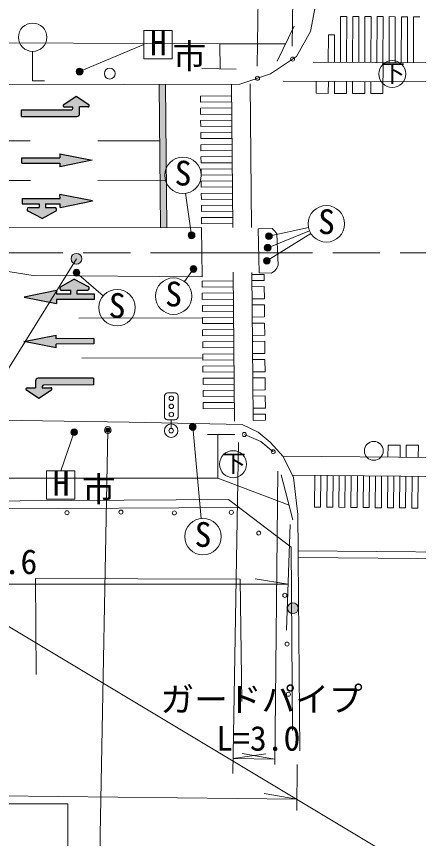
# Model space of a CAD drawing. Units: millimetres at full size, sheet at 1:1000; details may follow other scales. Extents: x 40000 to 680000, y 20000 to 380000.
# Drawn here: x 204806 to 234608, y 240866 to 301750 of the extents above; entities that cross this region are included whole.
import ezdxf
from ezdxf.enums import TextEntityAlignment as Align

# ---------------------------------------------------------------- set-up
doc = ezdxf.new("R2010")
doc.units = ezdxf.units.MM
doc.header["$LTSCALE"] = 1000
doc.header["$PDMODE"] = 32
doc.header["$PDSIZE"] = 500
doc.linetypes.add('CHAIN', pattern=[18.5, 12, -1.5, 3.5, -1.5])
for name, color, linetype, lineweight in [('M-BGD', 7, 'Continuous', 13), ('M-BGD-EXST', 7, 'Continuous', 13), ('M-BMK', 2, 'CHAIN', 13), ('M-STR-HTXT', 7, 'Continuous', 13), ('M-STR-STR3', 7, 'Continuous', 25), ('M-STR-STRC', 7, 'Continuous', 13)]:
    doc.layers.add(name, color=color, linetype=linetype, lineweight=lineweight)
doc.styles.add('ＭＳ ゴシック', font='')
doc.styles.get('ＭＳ ゴシック').set_extended_font_data('MS Gothic')

msp = doc.modelspace()

# ---------------------------------------------------------------- hatches: boundary and pattern name
at = {"layer": 'M-BGD'}
for points in [[(225199, 258313, 0.47269), (224931, 257756, 0.23212), (225205, 257534)], [(225199, 258313), (225205, 257534, 0.62322), (225657, 258093, 0.35806)]]:
    msp.add_hatch(color=256, dxfattribs=at).paths.add_polyline_path(points)
at = {"layer": 'M-BGD-EXST'}
for points in [[(209716, 297771, 1), (209263, 297560, 1)], [(218015, 285647, 1), (217561, 285437, 1)], [(223745, 285582, 1), (223292, 285372, 1)], [(223654, 284726, 1), (223201, 284515, 1)], [(223588, 283759, 1), (223135, 283548, 1)], [(218158, 283152, 1), (217704, 282941, 1)], [(209486, 282878, 1), (209033, 282667, 1)], [(218101, 271456, 1), (217648, 271245, 1)], [(209312, 271068, 1), (208858, 270857, 1)]]:
    msp.add_hatch(color=256, dxfattribs=at).paths.add_polyline_path(points)
at = {"layer": 'M-STR-STR3'}
for points in [[(209489, 295044), (210109, 295045, 0.74206), (210164, 295228), (209237, 295844), (208313, 295225, 0.74206), (208369, 295042), (208989, 295043), (208989, 294943, -0.41421), (208889, 294843), (205183, 294836), (205184, 294336), (209290, 294344, 0.41388), (209490, 294544)], [(206490, 287603), (205747, 287602, 0.78564), (205678, 287319), (206725, 286779), (207700, 287324, 0.77336), (207627, 287605), (206957, 287604), (206956, 287879), (208036, 287881), (208036, 287606), (210433, 288084), (208034, 288554), (208035, 288279), (205224, 288274), (205224, 287876), (206489, 287878)], [(209316, 281458), (210059, 281461, 0.78564), (210127, 281745), (209078, 282282), (208105, 281733, 0.77336), (208179, 281453), (208849, 281456), (208850, 281181), (207771, 281176), (207770, 281451), (205374, 280966), (207774, 280503), (207773, 280778), (210584, 280791), (210582, 281188), (209317, 281183)], [(206223, 274251), (205603, 274249, 0.74206), (205548, 274065), (206476, 273453), (207399, 274074, 0.74206), (207342, 274256), (206723, 274254), (206722, 274354, -0.41421), (206822, 274454), (210528, 274471), (210526, 274971), (206419, 274952, 0.41388), (206220, 274752)]]:
    msp.add_hatch(color=256, dxfattribs=at).paths.add_polyline_path(points)
at = {"layer": 'M-STR-STRC'}
for points in [[(215844, 296710), (215394, 296708), (215491, 286103), (215941, 286103)], [(208016, 291290), (205205, 291285), (205206, 290888), (208017, 290893), (208017, 290618), (210414, 291096), (208016, 291565)], [(209618, 283974, 1), (208893, 283637, 1)], [(207743, 277479), (210554, 277492), (210552, 277889), (207741, 277876), (207740, 278151), (205345, 277667), (207744, 277204)]]:
    msp.add_hatch(color=256, dxfattribs=at).paths.add_polyline_path(points)

# ---------------------------------------------------------------- linework, layer by layer
at = {"layer": 'M-BGD'}
for p, q in [((225383, 301025), (224123, 298446)), ((219895, 297864), (219888, 299730)), ((206009, 299158), (206009, 296983)), ((221084, 297836), (218535, 297896)), ((206009, 296983), (206898, 296983)), ((218532, 286107), (218565, 282463)), ((218963, 270778), (220985, 270778)), ((219732, 270778), (219743, 267562)), ((224430, 267809), (225302, 264468)), ((170846, 265065), (221305, 265391))]:
    msp.add_line(p, q, dxfattribs=at)
for points in [[(146099, 318262), (150367, 318040), (167771, 299985), (203579, 299786), (219888, 299730), (224744, 299716)], [(162019, 303255), (163231, 301198), (164085, 299225), (164699, 297740), (165627, 296815), (166735, 296428), (178528, 296474), (204230, 296677), (221361, 296725), (223644, 297494), (225553, 298785), (226590, 300636), (227319, 304434)], [(170775, 285943), (189992, 286063), (218532, 286107)], [(171924, 285022), (190254, 285072), (206047, 282576), (218565, 282463)], [(164451, 272450), (172459, 272228), (186973, 272077), (198715, 271932), (213164, 271699), (221531, 271532), (222729, 270963), (223622, 270231), (224583, 269156), (225338, 267604), (225668, 264853), (225687, 262178), (225683, 261678), (225810, 247371)], [(225020, 265547), (219743, 267562), (168973, 267551), (168855, 271394)], [(221696, 270791), (222917, 270265), (223836, 269508)], [(156643, 228462), (156239, 251446), (170229, 265661), (220528, 265986), (225166, 262437), (225276, 248875)], [(401274, 240906), (401535, 261398), (396495, 265650), (356270, 265838), (335059, 265804), (304164, 265824), (275677, 265825), (263030, 265657), (240254, 265600), (237298, 262081), (225687, 262178)], [(400774, 240913), (401032, 261168), (396312, 265151), (356269, 265338), (335059, 265304), (304164, 265324), (275681, 265325), (263034, 265157), (240488, 265101), (237529, 261579), (225683, 261678)], [(206262, 253026), (206207, 260119), (221398, 260083), (221518, 251005)]]:
    msp.add_lwpolyline(points, dxfattribs=at)
msp.add_lwpolyline([(222727, 286016), (222792, 282767), (223716, 282741), (223964, 282908), (224107, 283104), (224197, 283329), (224100, 285639), (223948, 285854), (223769, 286044)], close=True, dxfattribs=at)
for centre, radius in [((206009, 300208), 1050), ((225272, 298595), 150), ((211722, 297514), 400), ((222671, 297172), 150), ((216275, 271073), 500), ((221696, 270791), 150), ((231290, 269579), 700), ((223836, 269508), 150), ((208555, 264995), 150), ((212553, 265042), 150), ((216507, 264978), 150), ((220734, 265025), 150), ((222766, 263487), 150), ((224698, 258877), 150), ((225294, 257924), 400), ((224862, 255267), 150), ((224963, 251552), 150)]:
    msp.add_circle(centre, radius, dxfattribs=at)
at = {"layer": 'M-BGD-EXST'}
for p, q in [((216345, 300717), (214245, 300717)), ((214245, 300717), (214245, 298617)), ((216345, 298617), (216345, 300717)), ((209490, 297665), (214245, 299667)), ((214245, 298617), (216345, 298617)), ((217788, 285542), (217342, 288650)), ((223361, 283653), (226632, 285681)), ((223428, 284621), (226529, 285883)), ((223518, 285477), (226459, 286108)), ((209259, 282773), (211243, 281064)), ((217931, 283046), (217251, 282122)), ((209085, 270962), (208091, 268108)), ((217874, 271350), (218504, 264570)), ((209141, 268108), (207041, 268108)), ((207041, 268108), (207041, 266008)), ((209141, 266008), (209141, 268108)), ((207041, 266008), (209141, 266008))]:
    msp.add_line(p, q, dxfattribs=at)
for centre, radius in [((232660, 297489), 1000), ((209490, 297665), 250), ((217150, 289987), 1350), ((227779, 286392), 1350), ((217788, 285542), 250), ((223518, 285477), 250), ((223428, 284621), 250), ((223361, 283653), 250), ((217931, 283046), 250), ((209259, 282773), 250), ((216451, 281034), 1350), ((212266, 280183), 1350), ((217874, 271350), 250), ((209085, 270962), 250), ((220864, 268591), 1000), ((218628, 263226), 1350)]:
    msp.add_circle(centre, radius, dxfattribs=at)
at = {"layer": 'M-BMK'}
msp.add_lwpolyline([(401492, 284088), (300749, 284263), (200503, 284249), (131604, 283868), (131435, 265948), (131567, 251110)], dxfattribs=at)
at = {"layer": 'M-STR-HTXT'}
for p, q in [((222647, 298067), (222894, 314924)), ((225524, 315090), (225235, 299536)), ((220850, 245694), (221259, 270196)), ((224172, 268083), (223950, 246360)), ((224824, 256301), (225082, 264134)), ((224936, 259714), (222511, 260098)), ((224936, 259714), (166505, 259719)), ((220869, 246803), (223300, 247146)), ((223954, 246751), (220869, 246803)), ((223954, 246751), (221536, 247176)), ((225604, 246341), (225585, 242954)), ((225590, 243795), (170113, 244409)), ((225590, 243795), (223170, 244206))]:
    msp.add_line(p, q, dxfattribs=at)
for radius in [150, 120, 90, 60, 30, 20]:
    msp.add_circle((211579, 271120), radius, dxfattribs=at)
msp.add_point((211579, 271120), dxfattribs=at)
at = {"layer": 'M-STR-STR3'}
for p, q in [((208313, 295225), (209237, 295844)), ((209237, 295844), (210164, 295228)), ((205183, 294836), (208889, 294843)), ((205184, 294336), (205183, 294836)), ((208989, 295043), (208369, 295042)), ((208989, 294943), (208989, 295043)), ((210109, 295045), (209489, 295044)), ((209490, 294544), (209489, 295044)), ((205184, 294336), (209290, 294344)), ((205224, 288274), (208035, 288279)), ((205224, 288274), (205224, 287876)), ((210433, 288084), (208034, 288554)), ((208035, 288279), (208034, 288554)), ((208036, 287606), (210433, 288084)), ((205224, 287876), (206489, 287878)), ((205747, 287602), (206490, 287603)), ((206489, 287878), (206490, 287603)), ((206956, 287879), (208036, 287881)), ((206956, 287879), (206957, 287604)), ((206957, 287604), (207627, 287605)), ((208036, 287606), (208036, 287881)), ((206725, 286779), (205678, 287319)), ((206725, 286779), (207700, 287324)), ((209078, 282282), (208105, 281733)), ((209078, 282282), (210127, 281745)), ((207770, 281451), (205374, 280966)), ((207770, 281451), (207771, 281176)), ((208849, 281456), (208179, 281453)), ((208850, 281181), (208849, 281456)), ((210059, 281461), (209316, 281458)), ((209317, 281183), (209316, 281458)), ((205374, 280966), (207774, 280503)), ((208850, 281181), (207771, 281176)), ((210584, 280791), (207773, 280778)), ((207773, 280778), (207774, 280503)), ((210582, 281188), (209317, 281183)), ((210584, 280791), (210582, 281188)), ((206220, 274752), (206223, 274251)), ((210526, 274971), (206419, 274952)), ((210526, 274971), (210528, 274471)), ((206476, 273453), (205548, 274065)), ((205603, 274249), (206223, 274251)), ((207399, 274074), (206476, 273453)), ((206722, 274354), (206723, 274254)), ((206723, 274254), (207342, 274256)), ((210528, 274471), (206822, 274454))]:
    msp.add_line(p, q, dxfattribs=at)
for centre, radius, start, end in [((208369, 295142), 100, 123.79066, 270.10059), ((208889, 294943), 100, 270.10059, 0.10059), ((210108, 295145), 100, 270.10059, 56.41052), ((209290, 294544), 200, 270.10059, 0.03624), ((205747, 287452), 150, 90.10059, 242.71924), ((207627, 287455), 150, 299.23242, 90.10059), ((208178, 281603), 150, 119.38996, 270.25813), ((210058, 281611), 150, 270.25813, 62.87679), ((206420, 274752), 200, 90.25813, 180.19379), ((205603, 274149), 100, 90.25813, 236.56807), ((206822, 274354), 100, 90.25813, 180.25813), ((207343, 274156), 100, 303.9482, 90.25813)]:
    msp.add_arc(centre, radius, start, end, dxfattribs=at)
at = {"layer": 'M-STR-STRC'}
for p, q in [((228835, 301748), (228821, 298348)), ((228835, 301748), (229285, 301747)), ((229285, 301747), (229271, 298347)), ((229735, 301745), (229721, 298345)), ((229735, 301745), (230185, 301743)), ((230185, 301743), (230171, 298343)), ((230635, 301741), (230621, 298341)), ((230635, 301741), (231085, 301739)), ((231085, 301739), (231071, 298339)), ((231535, 301737), (231521, 298337)), ((231535, 301737), (231985, 301735)), ((231985, 301735), (231971, 298335)), ((232435, 301733), (232421, 298333)), ((232435, 301733), (232885, 301732)), ((232885, 301732), (232871, 298332)), ((233345, 301730), (233331, 298330)), ((233345, 301730), (233795, 301728)), ((233795, 301728), (233781, 298328)), ((234245, 301726), (234231, 298326)), ((234245, 301726), (234695, 301724)), ((227929, 300392), (227921, 298352)), ((228379, 300390), (227929, 300392)), ((228379, 300390), (228371, 298350)), ((226791, 298357), (239176, 298305)), ((231979, 298335), (231970, 296035)), ((215394, 296708), (215491, 286103)), ((215844, 296710), (215941, 286103)), ((220735, 296738), (220832, 286111)), ((222135, 296751), (222232, 286113)), ((224581, 296966), (240821, 296898)), ((227023, 296956), (227020, 296056)), ((227923, 296952), (227920, 296052)), ((228373, 296950), (228370, 296050)), ((229273, 296947), (229270, 296047)), ((229723, 296945), (229720, 296045)), ((230623, 296941), (230620, 296041)), ((231073, 296939), (231070, 296039)), ((227020, 296056), (227920, 296052)), ((228370, 296050), (229270, 296047)), ((229720, 296045), (230620, 296041)), ((231070, 296039), (231970, 296035)), ((218443, 295848), (220743, 295869)), ((218443, 295848), (218447, 295398)), ((218447, 295398), (220747, 295419)), ((218451, 294948), (220751, 294969)), ((218451, 294948), (218455, 294498)), ((218455, 294498), (220755, 294519)), ((218459, 294048), (220759, 294069)), ((218459, 294048), (218463, 293598)), ((218463, 293598), (220763, 293619)), ((218467, 293148), (220767, 293169)), ((218467, 293148), (218472, 292698)), ((186309, 292496), (205836, 292530)), ((210836, 292539), (215432, 292547)), ((218472, 292698), (220771, 292719)), ((218476, 292248), (220776, 292269)), ((218476, 292248), (218480, 291798)), ((218480, 291798), (220780, 291819)), ((218484, 291348), (220784, 291369)), ((218484, 291348), (218488, 290898)), ((218488, 290898), (220788, 290919)), ((218492, 290448), (220792, 290469)), ((218492, 290448), (218496, 289998)), ((218496, 289998), (220796, 290019)), ((200841, 289591), (205841, 289600)), ((210841, 289608), (215841, 289617)), ((218500, 289548), (220800, 289569)), ((218500, 289548), (218504, 289098)), ((218504, 289098), (220804, 289119)), ((218508, 288648), (220808, 288669)), ((218508, 288648), (218513, 288198)), ((218513, 288198), (220813, 288219)), ((218517, 287748), (220817, 287769)), ((218517, 287748), (218521, 287298)), ((218521, 287298), (220821, 287319)), ((218525, 286848), (220825, 286869)), ((218525, 286848), (218529, 286398)), ((218529, 286398), (220829, 286419)), ((183800, 242815), (209255, 283805)), ((220862, 282822), (220963, 271769)), ((222262, 282782), (222360, 272032)), ((222264, 282632), (223164, 282640)), ((223164, 282640), (223168, 282190)), ((218568, 282148), (220868, 282169)), ((218568, 282148), (218572, 281698)), ((222268, 282182), (223168, 282190)), ((218572, 281698), (220872, 281719)), ((222272, 281732), (223172, 281740)), ((223172, 281740), (223180, 280840)), ((218576, 281248), (220876, 281269)), ((218576, 281248), (218580, 280798)), ((218580, 280798), (220880, 280819)), ((222280, 280832), (223180, 280840)), ((218584, 280348), (220884, 280369)), ((218584, 280348), (218588, 279899)), ((222284, 280382), (223184, 280390)), ((223184, 280390), (223192, 279491)), ((218588, 279899), (220888, 279920)), ((218592, 279449), (220892, 279470)), ((222292, 279482), (223192, 279491)), ((218593, 279438), (209436, 279396)), ((218592, 279449), (218597, 278999)), ((218597, 278999), (220896, 279020)), ((222296, 279032), (223196, 279041)), ((223196, 279041), (223205, 278141)), ((218601, 278549), (220901, 278570)), ((218601, 278549), (218605, 278099)), ((218605, 278099), (220905, 278120)), ((218609, 277649), (220909, 277670)), ((218609, 277649), (218613, 277199)), ((222305, 278132), (223205, 278141)), ((222309, 277682), (223209, 277691)), ((223209, 277691), (223217, 276791)), ((218613, 277199), (220913, 277220)), ((218620, 276479), (209653, 276438)), ((218617, 276749), (220917, 276770)), ((218617, 276749), (218621, 276299)), ((222317, 276782), (223217, 276791)), ((218621, 276299), (220921, 276320)), ((218625, 275849), (220925, 275870)), ((218625, 275849), (218629, 275399)), ((222321, 276332), (223221, 276341)), ((223221, 276341), (223229, 275441)), ((218629, 275399), (220929, 275420)), ((222329, 275432), (223229, 275441)), ((218634, 274949), (220933, 274970)), ((218634, 274949), (218638, 274499)), ((222333, 274983), (223233, 274991)), ((223233, 274991), (223242, 274091)), ((218638, 274499), (220938, 274520)), ((218642, 274049), (220942, 274070)), ((218642, 274049), (218646, 273599)), ((222342, 274083), (223242, 274091)), ((215780, 272076), (215789, 273676)), ((216590, 273872), (215990, 273875)), ((216789, 273670), (216780, 272070)), ((218646, 273599), (220946, 273620)), ((222346, 273633), (223246, 273641)), ((223246, 273641), (223254, 272741)), ((218650, 273149), (220950, 273170)), ((218650, 273149), (218654, 272699)), ((218654, 272699), (220954, 272720)), ((222354, 272733), (223254, 272741)), ((222358, 272283), (223258, 272291)), ((222358, 272283), (222362, 271833)), ((223258, 272291), (223262, 271841)), ((216579, 271872), (215979, 271875)), ((216279, 271873), (216276, 271240)), ((222362, 271833), (223262, 271841)), ((236789, 237059), (179392, 271438)), ((211008, 241133), (211579, 271120)), ((232338, 269111), (232347, 270011)), ((232347, 270011), (233247, 270002)), ((233238, 269102), (233247, 270002)), ((233688, 269097), (233697, 269997)), ((233697, 269997), (234597, 269988)), ((234588, 269088), (234597, 269988)), ((224551, 269191), (239450, 269038)), ((225250, 267784), (238530, 267647)), ((226899, 265416), (226924, 267767)), ((227349, 265411), (227374, 267762)), ((227799, 265407), (227824, 267757)), ((228249, 265402), (228274, 267753)), ((228699, 265397), (228724, 267748)), ((229149, 265393), (229173, 267744)), ((229599, 265388), (229623, 267739)), ((230049, 265383), (230073, 267734)), ((230499, 265379), (230523, 267730)), ((230949, 265374), (230973, 267725)), ((231399, 265369), (231423, 267720)), ((231849, 265365), (231873, 267716)), ((232299, 265360), (232323, 267711)), ((232749, 265356), (232773, 267706)), ((233199, 265351), (233223, 267702)), ((233649, 265346), (233673, 267697)), ((234099, 265342), (234123, 267693)), ((234549, 265337), (234573, 267688)), ((226899, 265416), (227349, 265411)), ((227799, 265407), (228249, 265402)), ((228699, 265397), (229149, 265393)), ((229599, 265388), (230049, 265383)), ((230499, 265379), (230949, 265374)), ((231399, 265369), (231849, 265365)), ((232299, 265360), (232749, 265356)), ((233199, 265351), (233649, 265346)), ((234099, 265342), (234549, 265337)), ((187105, 243437), (208605, 243437)), ((208605, 243437), (208605, 227937)), ((211008, 241133), (211008, 226753))]:
    msp.add_line(p, q, dxfattribs=at)
at = {"layer": 'M-STR-STRC', "lineweight": 25}
for p, q in [((205205, 291285), (208016, 291290)), ((205206, 290888), (205205, 291285)), ((208016, 291565), (210414, 291096)), ((208016, 291565), (208016, 291290)), ((210414, 291096), (208017, 290618)), ((205206, 290888), (208017, 290893)), ((208017, 290893), (208017, 290618)), ((205345, 277667), (207740, 278151)), ((207744, 277204), (205345, 277667)), ((207741, 277876), (207740, 278151)), ((210552, 277889), (207741, 277876)), ((210552, 277889), (210554, 277492)), ((210554, 277492), (207743, 277479)), ((207744, 277204), (207743, 277479))]:
    msp.add_line(p, q, dxfattribs=at)
at = {"layer": 'M-STR-STRC'}
for centre, radius in [((209255, 283805), 400), ((216288, 273473), 167), ((216285, 272873), 167), ((216281, 272273), 167), ((216275, 271073), 167)]:
    msp.add_circle(centre, radius, dxfattribs=at)
for centre, radius, start, end in [((216075, 273588), 299, 106.46078, 162.90264), ((216477, 273561), 331, 19.38568, 69.97773), ((216049, 272143), 277, 193.99524, 255.36817), ((216504, 272149), 288, 285.21322, 344.1502)]:
    msp.add_arc(centre, radius, start, end, dxfattribs=at)

# ---------------------------------------------------------------- texts
at = {"layer": 'M-BGD-EXST', "style": 'ＭＳ ゴシック'}
for s, height, p in [('H', 1833, (214698, 298309)), ('下', 1320, (231808, 296502)), ('下', 1320, (220012, 267604)), ('H', 1833, (207494, 265700))]:
    msp.add_text(s, height=height, dxfattribs=at).set_placement(p, align=Align.BOTTOM_LEFT)
for p in [(216495, 288694), (227124, 285099), (215796, 279742), (211611, 278891), (217973, 261934)]:
    msp.add_text('S', height=1833, rotation=358.508, dxfattribs=at).set_placement(p, align=Align.BOTTOM_LEFT)
at = {"layer": 'M-STR-HTXT', "style": 'ＭＳ ゴシック'}
for p in [(216380, 297338), (209653, 265265)]:
    msp.add_text('市', height=1833, dxfattribs=at).set_placement(p, align=Align.BOTTOM_LEFT)
for s, p in [('点字ブロック L=67.6', (182626, 259861)), ('ガードパイプ', (215475, 249704)), ('L=3.0', (219618, 246814))]:
    msp.add_text(s, height=1833, rotation=0.107, dxfattribs=at).set_placement(p, align=Align.BOTTOM_LEFT)

doc.saveas('drawing.dxf')
